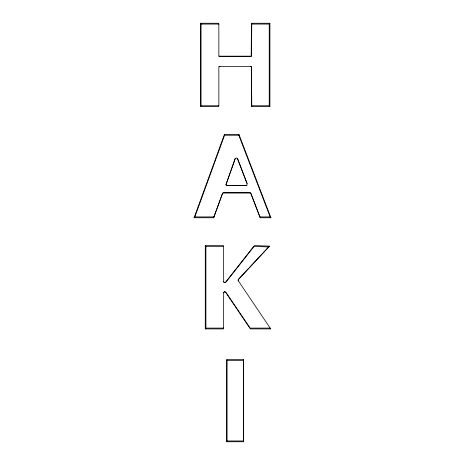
<?xml version="1.0" encoding="UTF-8"?>
<svg xmlns="http://www.w3.org/2000/svg" width="465" height="465" viewBox="0 0 465 465"><rect width="100%" height="100%" fill="white"/><g stroke="black" fill="none" stroke-linecap="round" stroke-linejoin="round"><path stroke-width="0.7" d="M270.915 217.748L270.159 216.928L238.801 135.234L238.923 134.414L224.421 134.414L194.085 217.748L213.638 217.748L222.63 193.242L223.241 192.684L250.071 192.684L250.972 193.394L260.319 217.748L270.915 217.748L238.923 134.414M226.868 441.75L226.868 359.596L243.422 359.596L243.422 441.75L226.868 441.75L226.868 359.596M243.422 441.75L243.422 359.596M223.415 292.863L224.246 291.741L225.56 292.206L250.373 328.912L270.717 328.912L270.078 328.098L250.129 328.098L225.804 292.113L224.514 291.654L223.7 292.752L223.415 328.912L205.268 328.912L205.268 245.584L223.415 245.584L223.706 281.651L224.479 282.743L225.757 282.365L254.03 246.404L268.793 246.938L269.409 246.13L254.355 245.59L225.513 282.267L224.206 282.65L223.415 281.54M194.085 217.748L194.841 216.928L224.578 135.234L224.421 134.414M213.638 217.748L222.433 193.585L223.055 193.016L250.426 193.016M235.284 158.28L225.868 184.855M220.003 66.326L219.143 66.617L218.852 67.477L218.852 105.764L218.527 106.584L200.38 106.584L200.38 23.25L218.527 23.25L218.852 24.07L218.852 55.445L219.091 56.335L220.003 56.596L251.199 56.335L251.437 24.07L251.768 23.25L269.915 23.25L269.915 106.584L251.768 106.584L251.437 105.764L251.437 67.477L251.152 66.617L250.286 66.326M238.132 279.872L268.793 246.938M205.268 328.912L205.908 328.098L205.908 246.398L205.268 245.584M200.38 106.584L201.06 105.764L201.06 24.07L200.38 23.25M269.915 106.584L269.229 105.764L269.229 24.07L269.915 23.25M248.694 268.299L238.342 279.384L238.22 280.965M249.682 267.241L269.409 246.13M246.985 185.494L226.31 185.494M218.823 66.646L250.589 66.356L251.472 66.646L251.768 106.584M201.06 24.07L218.852 24.07M251.437 24.07L269.229 24.07M201.06 105.764L218.852 105.764M251.437 105.764L269.229 105.764M224.578 135.234L238.801 135.234M194.841 216.928L214.01 216.928M250.612 193.056L259.778 216.928L270.159 216.928M205.908 246.398L223.706 246.398M205.908 328.098L223.7 328.098M227.03 360.387L243.265 360.387M227.03 440.96L243.265 440.96M218.771 56.166L251.524 56.166L251.768 23.25M270.717 328.912L238.074 280.436M259.778 216.928L260.319 217.748M237.487 158.263L247.171 183.489M235.232 158.629L226.002 184.686L227.077 185.558L246.706 185.314L247.13 183.995L237.388 158.612L236.307 157.873L235.232 158.629"/></g></svg>
